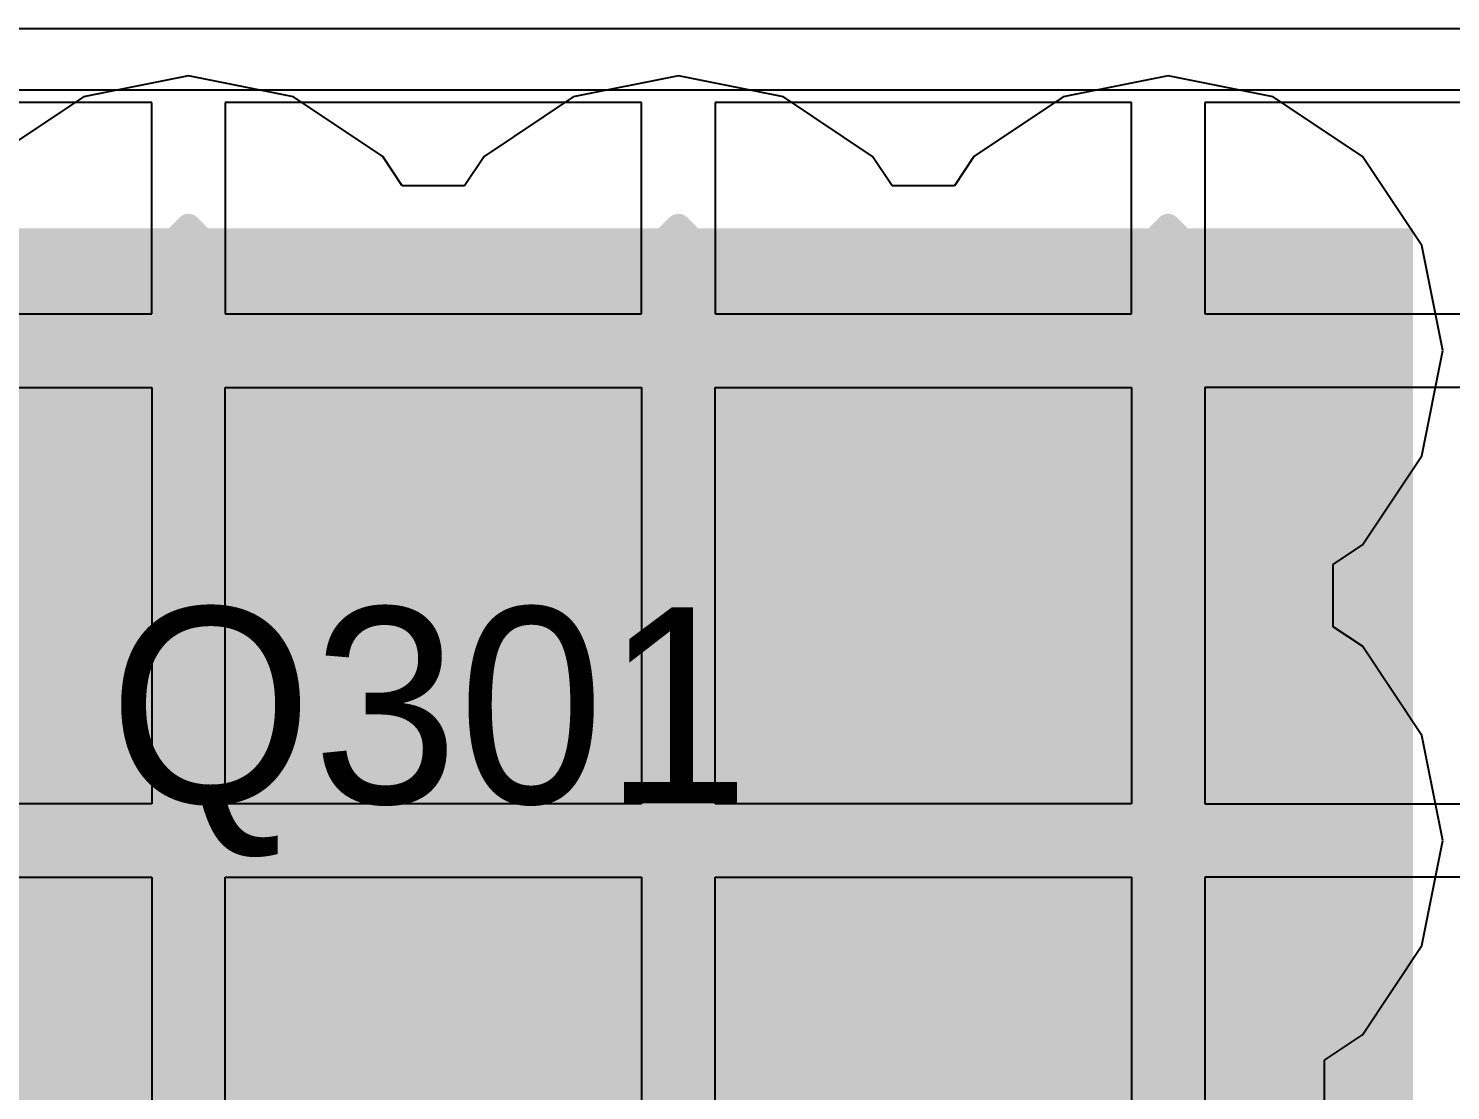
# Model space of a CAD drawing. Header units: millimetres. Extents: x 5 to 399, y 5 to 287.
# Drawn here: x 209.97 to 212.874, y 160.932 to 163.1 of the extents above; entities that cross this region are included whole.
import ezdxf

# ---------------------------------------------------------------- set-up
doc = ezdxf.new("R2010")
doc.units = ezdxf.units.MM
for name, color, linetype in [('DrillDrawing', 1, 'Continuous'), ('MidLayer1', 16, 'Continuous'), ('MidLayer2', 76, 'Continuous'), ('TopLayer', 1, 'Continuous'), ('TopOverlay', 2, 'Continuous'), ('TopPaste', 8, 'Continuous'), ('TopSolder', 216, 'Continuous')]:
    doc.layers.add(name, color=color, linetype=linetype)

# ---------------------------------------------------------------- blocks, each defined once
blk = doc.blocks.new('PQFN_8_MULTI_291')
at = {"layer": 'TopLayer'}
blk.add_line((-2.2605, -2.032), (2.2605, -2.032), dxfattribs=at)
blk.add_solid([(-2, -1.75), (2, -1.75), (-2, 1.75), (2, 1.75)], dxfattribs=at)
at = {"layer": 'TopPaste'}
for p, q in [((-1.575, -0.425), (-1.575, 0.425)), ((-1.425, -0.425), (-1.425, 0.425)), ((-0.575, 0.425), (-0.575, -0.425)), ((-0.425, -0.425), (-0.425, 0.425)), ((0.425, 0.425), (0.425, -0.425)), ((0.575, -0.425), (0.575, 0.425)), ((-2.2352, -0.425), (-1.575, -0.425)), ((-0.575, -0.425), (-1.425, -0.425)), ((0.425, -0.425), (-0.425, -0.425)), ((1.425, -0.425), (0.575, -0.425)), ((-1.575, -0.575), (-2.2352, -0.575)), ((-1.575, -1.425), (-1.575, -0.575)), ((-1.425, -0.575), (-0.575, -0.575)), ((-1.425, -1.425), (-1.425, -0.575)), ((-0.575, -0.575), (-0.575, -1.425)), ((-0.425, -0.575), (0.425, -0.575)), ((-0.425, -1.425), (-0.425, -0.575)), ((0.425, -0.575), (0.425, -1.425)), ((0.575, -0.575), (1.425, -0.575)), ((0.575, -1.425), (0.575, -0.575)), ((-2.2352, -1.425), (-1.575, -1.425)), ((-0.575, -1.425), (-1.425, -1.425)), ((0.425, -1.425), (-0.425, -1.425)), ((1.425, -1.425), (0.575, -1.425)), ((-1.575, -1.575), (-2.2352, -1.575)), ((-1.575, -2.0066), (-1.575, -1.575)), ((-0.575, -1.575), (-1.425, -1.575)), ((-1.425, -1.575), (-1.425, -2.0066)), ((-0.575, -2.0066), (-0.575, -1.575)), ((0.425, -1.575), (-0.425, -1.575)), ((-0.425, -1.575), (-0.425, -2.0066)), ((0.425, -2.0066), (0.425, -1.575)), ((1.425, -1.575), (0.575, -1.575)), ((0.575, -1.575), (0.575, -2.0066)), ((-2.2352, -2.0066), (-1.575, -2.0066)), ((-1.425, -2.0066), (-0.575, -2.0066)), ((-0.425, -2.0066), (0.425, -2.0066)), ((0.575, -2.0066), (1.425, -2.0066))]:
    blk.add_line(p, q, dxfattribs=at)
at = {"layer": 'TopSolder'}
blk.add_solid([(-2, -1.75), (2, -1.75), (-2, 1.75), (2, 1.75)], dxfattribs=at)

msp = doc.modelspace()

# ---------------------------------------------------------------- linework, layer by layer
at = {"layer": 'DrillDrawing', "const_width": 0.0508}
for points in [[(210.17, 162.5696), (210.297, 162.6966)], [(210.297, 162.6966), (210.424, 162.5696)], [(211.17, 162.5696), (211.297, 162.6966)], [(211.297, 162.6966), (211.424, 162.5696)], [(212.17, 162.5696), (212.297, 162.6966)], [(212.297, 162.6966), (212.424, 162.5696)], [(210.043, 162.5696), (210.17, 162.4426)], [(210.043, 162.5696), (210.17, 162.5696)], [(210.2208, 162.5188), (210.297, 162.595)], [(210.297, 162.595), (210.3732, 162.5188)], [(210.424, 162.5696), (210.551, 162.5696)], [(210.424, 162.4426), (210.551, 162.5696)], [(211.043, 162.5696), (211.17, 162.4426)], [(211.043, 162.5696), (211.17, 162.5696)], [(211.2208, 162.5188), (211.297, 162.595)], [(211.297, 162.595), (211.3732, 162.5188)], [(211.424, 162.5696), (211.551, 162.5696)], [(211.424, 162.4426), (211.551, 162.5696)], [(212.043, 162.5696), (212.17, 162.4426)], [(212.043, 162.5696), (212.17, 162.5696)], [(212.2208, 162.5188), (212.297, 162.595)], [(212.297, 162.595), (212.3732, 162.5188)], [(212.424, 162.5696), (212.551, 162.5696)], [(212.424, 162.4426), (212.551, 162.5696)], [(210.1446, 162.5188), (210.2208, 162.4426)], [(210.1446, 162.5188), (210.2208, 162.5188)], [(210.3732, 162.5188), (210.4494, 162.5188)], [(210.3732, 162.4426), (210.4494, 162.5188)], [(211.1446, 162.5188), (211.2208, 162.4426)], [(211.1446, 162.5188), (211.2208, 162.5188)], [(211.3732, 162.5188), (211.4494, 162.5188)], [(211.3732, 162.4426), (211.4494, 162.5188)], [(212.1446, 162.5188), (212.2208, 162.4426)], [(212.1446, 162.5188), (212.2208, 162.5188)], [(212.3732, 162.5188), (212.4494, 162.5188)], [(212.3732, 162.4426), (212.4494, 162.5188)], [(210.043, 162.3156), (210.17, 162.4426)], [(210.1446, 162.3664), (210.2208, 162.4426)], [(210.3732, 162.4426), (210.4494, 162.3664)], [(210.424, 162.4426), (210.551, 162.3156)], [(211.043, 162.3156), (211.17, 162.4426)], [(211.1446, 162.3664), (211.2208, 162.4426)], [(211.3732, 162.4426), (211.4494, 162.3664)], [(211.424, 162.4426), (211.551, 162.3156)], [(212.043, 162.3156), (212.17, 162.4426)], [(212.1446, 162.3664), (212.2208, 162.4426)], [(212.3732, 162.4426), (212.4494, 162.3664)], [(212.424, 162.4426), (212.551, 162.3156)], [(210.1446, 162.3664), (210.2208, 162.3664)], [(210.2208, 162.3664), (210.297, 162.2902)], [(210.297, 162.2902), (210.3732, 162.3664)], [(210.3732, 162.3664), (210.4494, 162.3664)], [(211.1446, 162.3664), (211.2208, 162.3664)], [(211.2208, 162.3664), (211.297, 162.2902)], [(211.297, 162.2902), (211.3732, 162.3664)], [(211.3732, 162.3664), (211.4494, 162.3664)], [(212.1446, 162.3664), (212.2208, 162.3664)], [(212.2208, 162.3664), (212.297, 162.2902)], [(212.297, 162.2902), (212.3732, 162.3664)], [(212.3732, 162.3664), (212.4494, 162.3664)], [(210.043, 162.3156), (210.17, 162.3156)], [(210.17, 162.3156), (210.297, 162.1886)], [(210.297, 162.1886), (210.424, 162.3156)], [(210.424, 162.3156), (210.551, 162.3156)], [(211.043, 162.3156), (211.17, 162.3156)], [(211.17, 162.3156), (211.297, 162.1886)], [(211.297, 162.1886), (211.424, 162.3156)], [(211.424, 162.3156), (211.551, 162.3156)], [(212.043, 162.3156), (212.17, 162.3156)], [(212.17, 162.3156), (212.297, 162.1886)], [(212.297, 162.1886), (212.424, 162.3156)], [(212.424, 162.3156), (212.551, 162.3156)], [(210.17, 161.5696), (210.297, 161.6966)], [(210.297, 161.6966), (210.424, 161.5696)], [(211.17, 161.5696), (211.297, 161.6966)], [(211.297, 161.6966), (211.424, 161.5696)], [(212.17, 161.5696), (212.297, 161.6966)], [(212.297, 161.6966), (212.424, 161.5696)], [(210.2208, 161.5188), (210.297, 161.595)], [(210.297, 161.595), (210.3732, 161.5188)], [(211.2208, 161.5188), (211.297, 161.595)], [(211.297, 161.595), (211.3732, 161.5188)], [(212.2208, 161.5188), (212.297, 161.595)], [(212.297, 161.595), (212.3732, 161.5188)], [(210.043, 161.5696), (210.17, 161.4426)], [(210.043, 161.5696), (210.17, 161.5696)], [(210.424, 161.5696), (210.551, 161.5696)], [(210.424, 161.4426), (210.551, 161.5696)], [(211.043, 161.5696), (211.17, 161.4426)], [(211.043, 161.5696), (211.17, 161.5696)], [(211.424, 161.5696), (211.551, 161.5696)], [(211.424, 161.4426), (211.551, 161.5696)], [(212.043, 161.5696), (212.17, 161.4426)], [(212.043, 161.5696), (212.17, 161.5696)], [(212.424, 161.5696), (212.551, 161.5696)], [(212.424, 161.4426), (212.551, 161.5696)], [(210.1446, 161.5188), (210.2208, 161.4426)], [(210.1446, 161.5188), (210.2208, 161.5188)], [(210.3732, 161.5188), (210.4494, 161.5188)], [(210.3732, 161.4426), (210.4494, 161.5188)], [(211.1446, 161.5188), (211.2208, 161.4426)], [(211.1446, 161.5188), (211.2208, 161.5188)], [(211.3732, 161.5188), (211.4494, 161.5188)], [(211.3732, 161.4426), (211.4494, 161.5188)], [(212.1446, 161.5188), (212.2208, 161.4426)], [(212.1446, 161.5188), (212.2208, 161.5188)], [(212.3732, 161.5188), (212.4494, 161.5188)], [(212.3732, 161.4426), (212.4494, 161.5188)], [(210.043, 161.3156), (210.17, 161.4426)], [(210.1446, 161.3664), (210.2208, 161.4426)], [(210.3732, 161.4426), (210.4494, 161.3664)], [(210.424, 161.4426), (210.551, 161.3156)], [(211.043, 161.3156), (211.17, 161.4426)], [(211.1446, 161.3664), (211.2208, 161.4426)], [(211.3732, 161.4426), (211.4494, 161.3664)], [(211.424, 161.4426), (211.551, 161.3156)], [(212.043, 161.3156), (212.17, 161.4426)], [(212.1446, 161.3664), (212.2208, 161.4426)], [(212.3732, 161.4426), (212.4494, 161.3664)], [(212.424, 161.4426), (212.551, 161.3156)], [(210.1446, 161.3664), (210.2208, 161.3664)], [(210.2208, 161.3664), (210.297, 161.2902)], [(210.297, 161.2902), (210.3732, 161.3664)], [(210.3732, 161.3664), (210.4494, 161.3664)], [(211.1446, 161.3664), (211.2208, 161.3664)], [(211.2208, 161.3664), (211.297, 161.2902)], [(211.297, 161.2902), (211.3732, 161.3664)], [(211.3732, 161.3664), (211.4494, 161.3664)], [(212.1446, 161.3664), (212.2208, 161.3664)], [(212.2208, 161.3664), (212.297, 161.2902)], [(212.297, 161.2902), (212.3732, 161.3664)], [(212.3732, 161.3664), (212.4494, 161.3664)], [(210.043, 161.3156), (210.17, 161.3156)], [(210.17, 161.3156), (210.297, 161.1886)], [(210.297, 161.1886), (210.424, 161.3156)], [(210.424, 161.3156), (210.551, 161.3156)], [(211.043, 161.3156), (211.17, 161.3156)], [(211.17, 161.3156), (211.297, 161.1886)], [(211.297, 161.1886), (211.424, 161.3156)], [(211.424, 161.3156), (211.551, 161.3156)], [(212.043, 161.3156), (212.17, 161.3156)], [(212.17, 161.3156), (212.297, 161.1886)], [(212.297, 161.1886), (212.424, 161.3156)], [(212.424, 161.3156), (212.551, 161.3156)]]:
    msp.add_lwpolyline(points, dxfattribs=at)
at = {"layer": 'DrillDrawing', "const_width": 0.0254}
for points in [[(210.2843, 162.6966, 1), (210.3097, 162.6966, 1)], [(210.2843, 162.6966, 1), (210.3097, 162.6966, 1)], [(211.2843, 162.6966, 1), (211.3097, 162.6966, 1)], [(211.2843, 162.6966, 1), (211.3097, 162.6966, 1)], [(212.2843, 162.6966, 1), (212.3097, 162.6966, 1)], [(212.2843, 162.6966, 1), (212.3097, 162.6966, 1)], [(210.0303, 162.5696, 1), (210.0557, 162.5696, 1)], [(210.0303, 162.5696, 1), (210.0557, 162.5696, 1)], [(210.1573, 162.5696, 1), (210.1827, 162.5696, 1)], [(210.1573, 162.5696, 1), (210.1827, 162.5696, 1)], [(210.2843, 162.595, 1), (210.3097, 162.595, 1)], [(210.2843, 162.595, 1), (210.3097, 162.595, 1)], [(210.4113, 162.5696, 1), (210.4367, 162.5696, 1)], [(210.4113, 162.5696, 1), (210.4367, 162.5696, 1)], [(210.5383, 162.5696, 1), (210.5637, 162.5696, 1)], [(210.5383, 162.5696, 1), (210.5637, 162.5696, 1)], [(211.0303, 162.5696, 1), (211.0557, 162.5696, 1)], [(211.0303, 162.5696, 1), (211.0557, 162.5696, 1)], [(211.1573, 162.5696, 1), (211.1827, 162.5696, 1)], [(211.1573, 162.5696, 1), (211.1827, 162.5696, 1)], [(211.2843, 162.595, 1), (211.3097, 162.595, 1)], [(211.2843, 162.595, 1), (211.3097, 162.595, 1)], [(211.4113, 162.5696, 1), (211.4367, 162.5696, 1)], [(211.4113, 162.5696, 1), (211.4367, 162.5696, 1)], [(211.5383, 162.5696, 1), (211.5637, 162.5696, 1)], [(211.5383, 162.5696, 1), (211.5637, 162.5696, 1)], [(212.0303, 162.5696, 1), (212.0557, 162.5696, 1)], [(212.0303, 162.5696, 1), (212.0557, 162.5696, 1)], [(212.1573, 162.5696, 1), (212.1827, 162.5696, 1)], [(212.1573, 162.5696, 1), (212.1827, 162.5696, 1)], [(212.2843, 162.595, 1), (212.3097, 162.595, 1)], [(212.2843, 162.595, 1), (212.3097, 162.595, 1)], [(212.4113, 162.5696, 1), (212.4367, 162.5696, 1)], [(212.4113, 162.5696, 1), (212.4367, 162.5696, 1)], [(212.5383, 162.5696, 1), (212.5637, 162.5696, 1)], [(212.5383, 162.5696, 1), (212.5637, 162.5696, 1)], [(210.1319, 162.5188, 1), (210.1573, 162.5188, 1)], [(210.1319, 162.5188, 1), (210.1573, 162.5188, 1)], [(210.2081, 162.5188, 1), (210.2335, 162.5188, 1)], [(210.2081, 162.5188, 1), (210.2335, 162.5188, 1)], [(210.3605, 162.5188, 1), (210.3859, 162.5188, 1)], [(210.3605, 162.5188, 1), (210.3859, 162.5188, 1)], [(210.4367, 162.5188, 1), (210.4621, 162.5188, 1)], [(210.4367, 162.5188, 1), (210.4621, 162.5188, 1)], [(211.1319, 162.5188, 1), (211.1573, 162.5188, 1)], [(211.1319, 162.5188, 1), (211.1573, 162.5188, 1)], [(211.2081, 162.5188, 1), (211.2335, 162.5188, 1)], [(211.2081, 162.5188, 1), (211.2335, 162.5188, 1)], [(211.3605, 162.5188, 1), (211.3859, 162.5188, 1)], [(211.3605, 162.5188, 1), (211.3859, 162.5188, 1)], [(211.4367, 162.5188, 1), (211.4621, 162.5188, 1)], [(211.4367, 162.5188, 1), (211.4621, 162.5188, 1)], [(212.1319, 162.5188, 1), (212.1573, 162.5188, 1)], [(212.1319, 162.5188, 1), (212.1573, 162.5188, 1)], [(212.2081, 162.5188, 1), (212.2335, 162.5188, 1)], [(212.2081, 162.5188, 1), (212.2335, 162.5188, 1)], [(212.3605, 162.5188, 1), (212.3859, 162.5188, 1)], [(212.3605, 162.5188, 1), (212.3859, 162.5188, 1)], [(212.4367, 162.5188, 1), (212.4621, 162.5188, 1)], [(212.4367, 162.5188, 1), (212.4621, 162.5188, 1)], [(210.1573, 162.4426, 1), (210.1827, 162.4426, 1)], [(210.1573, 162.4426, 1), (210.1827, 162.4426, 1)], [(210.2081, 162.4426, 1), (210.2335, 162.4426, 1)], [(210.2081, 162.4426, 1), (210.2335, 162.4426, 1)], [(210.3605, 162.4426, 1), (210.3859, 162.4426, 1)], [(210.3605, 162.4426, 1), (210.3859, 162.4426, 1)], [(210.4113, 162.4426, 1), (210.4367, 162.4426, 1)], [(210.4113, 162.4426, 1), (210.4367, 162.4426, 1)], [(211.1573, 162.4426, 1), (211.1827, 162.4426, 1)], [(211.1573, 162.4426, 1), (211.1827, 162.4426, 1)], [(211.2081, 162.4426, 1), (211.2335, 162.4426, 1)], [(211.2081, 162.4426, 1), (211.2335, 162.4426, 1)], [(211.3605, 162.4426, 1), (211.3859, 162.4426, 1)], [(211.3605, 162.4426, 1), (211.3859, 162.4426, 1)], [(211.4113, 162.4426, 1), (211.4367, 162.4426, 1)], [(211.4113, 162.4426, 1), (211.4367, 162.4426, 1)], [(212.1573, 162.4426, 1), (212.1827, 162.4426, 1)], [(212.1573, 162.4426, 1), (212.1827, 162.4426, 1)], [(212.2081, 162.4426, 1), (212.2335, 162.4426, 1)], [(212.2081, 162.4426, 1), (212.2335, 162.4426, 1)], [(212.3605, 162.4426, 1), (212.3859, 162.4426, 1)], [(212.3605, 162.4426, 1), (212.3859, 162.4426, 1)], [(212.4113, 162.4426, 1), (212.4367, 162.4426, 1)], [(212.4113, 162.4426, 1), (212.4367, 162.4426, 1)], [(210.1319, 162.3664, 1), (210.1573, 162.3664, 1)], [(210.1319, 162.3664, 1), (210.1573, 162.3664, 1)], [(210.2081, 162.3664, 1), (210.2335, 162.3664, 1)], [(210.2081, 162.3664, 1), (210.2335, 162.3664, 1)], [(210.3605, 162.3664, 1), (210.3859, 162.3664, 1)], [(210.3605, 162.3664, 1), (210.3859, 162.3664, 1)], [(210.4367, 162.3664, 1), (210.4621, 162.3664, 1)], [(210.4367, 162.3664, 1), (210.4621, 162.3664, 1)], [(211.1319, 162.3664, 1), (211.1573, 162.3664, 1)], [(211.1319, 162.3664, 1), (211.1573, 162.3664, 1)], [(211.2081, 162.3664, 1), (211.2335, 162.3664, 1)], [(211.2081, 162.3664, 1), (211.2335, 162.3664, 1)], [(211.3605, 162.3664, 1), (211.3859, 162.3664, 1)], [(211.3605, 162.3664, 1), (211.3859, 162.3664, 1)], [(211.4367, 162.3664, 1), (211.4621, 162.3664, 1)], [(211.4367, 162.3664, 1), (211.4621, 162.3664, 1)], [(212.1319, 162.3664, 1), (212.1573, 162.3664, 1)], [(212.1319, 162.3664, 1), (212.1573, 162.3664, 1)], [(212.2081, 162.3664, 1), (212.2335, 162.3664, 1)], [(212.2081, 162.3664, 1), (212.2335, 162.3664, 1)], [(212.3605, 162.3664, 1), (212.3859, 162.3664, 1)], [(212.3605, 162.3664, 1), (212.3859, 162.3664, 1)], [(212.4367, 162.3664, 1), (212.4621, 162.3664, 1)], [(212.4367, 162.3664, 1), (212.4621, 162.3664, 1)], [(210.0303, 162.3156, 1), (210.0557, 162.3156, 1)], [(210.0303, 162.3156, 1), (210.0557, 162.3156, 1)], [(210.1573, 162.3156, 1), (210.1827, 162.3156, 1)], [(210.1573, 162.3156, 1), (210.1827, 162.3156, 1)], [(210.4113, 162.3156, 1), (210.4367, 162.3156, 1)], [(210.4113, 162.3156, 1), (210.4367, 162.3156, 1)], [(210.5383, 162.3156, 1), (210.5637, 162.3156, 1)], [(210.5383, 162.3156, 1), (210.5637, 162.3156, 1)], [(211.0303, 162.3156, 1), (211.0557, 162.3156, 1)], [(211.0303, 162.3156, 1), (211.0557, 162.3156, 1)], [(211.1573, 162.3156, 1), (211.1827, 162.3156, 1)], [(211.1573, 162.3156, 1), (211.1827, 162.3156, 1)], [(211.4113, 162.3156, 1), (211.4367, 162.3156, 1)], [(211.4113, 162.3156, 1), (211.4367, 162.3156, 1)], [(211.5383, 162.3156, 1), (211.5637, 162.3156, 1)], [(211.5383, 162.3156, 1), (211.5637, 162.3156, 1)], [(212.0303, 162.3156, 1), (212.0557, 162.3156, 1)], [(212.0303, 162.3156, 1), (212.0557, 162.3156, 1)], [(212.1573, 162.3156, 1), (212.1827, 162.3156, 1)], [(212.1573, 162.3156, 1), (212.1827, 162.3156, 1)], [(212.4113, 162.3156, 1), (212.4367, 162.3156, 1)], [(212.4113, 162.3156, 1), (212.4367, 162.3156, 1)], [(212.5383, 162.3156, 1), (212.5637, 162.3156, 1)], [(212.5383, 162.3156, 1), (212.5637, 162.3156, 1)], [(210.2843, 162.2902, 1), (210.3097, 162.2902, 1)], [(210.2843, 162.2902, 1), (210.3097, 162.2902, 1)], [(211.2843, 162.2902, 1), (211.3097, 162.2902, 1)], [(211.2843, 162.2902, 1), (211.3097, 162.2902, 1)], [(212.2843, 162.2902, 1), (212.3097, 162.2902, 1)], [(212.2843, 162.2902, 1), (212.3097, 162.2902, 1)], [(210.2843, 162.1886, 1), (210.3097, 162.1886, 1)], [(210.2843, 162.1886, 1), (210.3097, 162.1886, 1)], [(211.2843, 162.1886, 1), (211.3097, 162.1886, 1)], [(211.2843, 162.1886, 1), (211.3097, 162.1886, 1)], [(212.2843, 162.1886, 1), (212.3097, 162.1886, 1)], [(212.2843, 162.1886, 1), (212.3097, 162.1886, 1)], [(210.2843, 161.6966, 1), (210.3097, 161.6966, 1)], [(210.2843, 161.6966, 1), (210.3097, 161.6966, 1)], [(211.2843, 161.6966, 1), (211.3097, 161.6966, 1)], [(211.2843, 161.6966, 1), (211.3097, 161.6966, 1)], [(212.2843, 161.6966, 1), (212.3097, 161.6966, 1)], [(212.2843, 161.6966, 1), (212.3097, 161.6966, 1)], [(210.2843, 161.595, 1), (210.3097, 161.595, 1)], [(210.2843, 161.595, 1), (210.3097, 161.595, 1)], [(211.2843, 161.595, 1), (211.3097, 161.595, 1)], [(211.2843, 161.595, 1), (211.3097, 161.595, 1)], [(212.2843, 161.595, 1), (212.3097, 161.595, 1)], [(212.2843, 161.595, 1), (212.3097, 161.595, 1)], [(210.0303, 161.5696, 1), (210.0557, 161.5696, 1)], [(210.0303, 161.5696, 1), (210.0557, 161.5696, 1)], [(210.1573, 161.5696, 1), (210.1827, 161.5696, 1)], [(210.1573, 161.5696, 1), (210.1827, 161.5696, 1)], [(210.4113, 161.5696, 1), (210.4367, 161.5696, 1)], [(210.4113, 161.5696, 1), (210.4367, 161.5696, 1)], [(210.5383, 161.5696, 1), (210.5637, 161.5696, 1)], [(210.5383, 161.5696, 1), (210.5637, 161.5696, 1)], [(211.0303, 161.5696, 1), (211.0557, 161.5696, 1)], [(211.0303, 161.5696, 1), (211.0557, 161.5696, 1)], [(211.1573, 161.5696, 1), (211.1827, 161.5696, 1)], [(211.1573, 161.5696, 1), (211.1827, 161.5696, 1)], [(211.4113, 161.5696, 1), (211.4367, 161.5696, 1)], [(211.4113, 161.5696, 1), (211.4367, 161.5696, 1)], [(211.5383, 161.5696, 1), (211.5637, 161.5696, 1)], [(211.5383, 161.5696, 1), (211.5637, 161.5696, 1)], [(212.0303, 161.5696, 1), (212.0557, 161.5696, 1)], [(212.0303, 161.5696, 1), (212.0557, 161.5696, 1)], [(212.1573, 161.5696, 1), (212.1827, 161.5696, 1)], [(212.1573, 161.5696, 1), (212.1827, 161.5696, 1)], [(212.4113, 161.5696, 1), (212.4367, 161.5696, 1)], [(212.4113, 161.5696, 1), (212.4367, 161.5696, 1)], [(212.5383, 161.5696, 1), (212.5637, 161.5696, 1)], [(212.5383, 161.5696, 1), (212.5637, 161.5696, 1)], [(210.1319, 161.5188, 1), (210.1573, 161.5188, 1)], [(210.1319, 161.5188, 1), (210.1573, 161.5188, 1)], [(210.2081, 161.5188, 1), (210.2335, 161.5188, 1)], [(210.2081, 161.5188, 1), (210.2335, 161.5188, 1)], [(210.3605, 161.5188, 1), (210.3859, 161.5188, 1)], [(210.3605, 161.5188, 1), (210.3859, 161.5188, 1)], [(210.4367, 161.5188, 1), (210.4621, 161.5188, 1)], [(210.4367, 161.5188, 1), (210.4621, 161.5188, 1)], [(211.1319, 161.5188, 1), (211.1573, 161.5188, 1)], [(211.1319, 161.5188, 1), (211.1573, 161.5188, 1)], [(211.2081, 161.5188, 1), (211.2335, 161.5188, 1)], [(211.2081, 161.5188, 1), (211.2335, 161.5188, 1)], [(211.3605, 161.5188, 1), (211.3859, 161.5188, 1)], [(211.3605, 161.5188, 1), (211.3859, 161.5188, 1)], [(211.4367, 161.5188, 1), (211.4621, 161.5188, 1)], [(211.4367, 161.5188, 1), (211.4621, 161.5188, 1)], [(212.1319, 161.5188, 1), (212.1573, 161.5188, 1)], [(212.1319, 161.5188, 1), (212.1573, 161.5188, 1)], [(212.2081, 161.5188, 1), (212.2335, 161.5188, 1)], [(212.2081, 161.5188, 1), (212.2335, 161.5188, 1)], [(212.3605, 161.5188, 1), (212.3859, 161.5188, 1)], [(212.3605, 161.5188, 1), (212.3859, 161.5188, 1)], [(212.4367, 161.5188, 1), (212.4621, 161.5188, 1)], [(212.4367, 161.5188, 1), (212.4621, 161.5188, 1)], [(210.1573, 161.4426, 1), (210.1827, 161.4426, 1)], [(210.1573, 161.4426, 1), (210.1827, 161.4426, 1)], [(210.2081, 161.4426, 1), (210.2335, 161.4426, 1)], [(210.2081, 161.4426, 1), (210.2335, 161.4426, 1)], [(210.3605, 161.4426, 1), (210.3859, 161.4426, 1)], [(210.3605, 161.4426, 1), (210.3859, 161.4426, 1)], [(210.4113, 161.4426, 1), (210.4367, 161.4426, 1)], [(210.4113, 161.4426, 1), (210.4367, 161.4426, 1)], [(211.1573, 161.4426, 1), (211.1827, 161.4426, 1)], [(211.1573, 161.4426, 1), (211.1827, 161.4426, 1)], [(211.2081, 161.4426, 1), (211.2335, 161.4426, 1)], [(211.2081, 161.4426, 1), (211.2335, 161.4426, 1)], [(211.3605, 161.4426, 1), (211.3859, 161.4426, 1)], [(211.3605, 161.4426, 1), (211.3859, 161.4426, 1)], [(211.4113, 161.4426, 1), (211.4367, 161.4426, 1)], [(211.4113, 161.4426, 1), (211.4367, 161.4426, 1)], [(212.1573, 161.4426, 1), (212.1827, 161.4426, 1)], [(212.1573, 161.4426, 1), (212.1827, 161.4426, 1)], [(212.2081, 161.4426, 1), (212.2335, 161.4426, 1)], [(212.2081, 161.4426, 1), (212.2335, 161.4426, 1)], [(212.3605, 161.4426, 1), (212.3859, 161.4426, 1)], [(212.3605, 161.4426, 1), (212.3859, 161.4426, 1)], [(212.4113, 161.4426, 1), (212.4367, 161.4426, 1)], [(212.4113, 161.4426, 1), (212.4367, 161.4426, 1)], [(210.1319, 161.3664, 1), (210.1573, 161.3664, 1)], [(210.1319, 161.3664, 1), (210.1573, 161.3664, 1)], [(210.2081, 161.3664, 1), (210.2335, 161.3664, 1)], [(210.2081, 161.3664, 1), (210.2335, 161.3664, 1)], [(210.3605, 161.3664, 1), (210.3859, 161.3664, 1)], [(210.3605, 161.3664, 1), (210.3859, 161.3664, 1)], [(210.4367, 161.3664, 1), (210.4621, 161.3664, 1)], [(210.4367, 161.3664, 1), (210.4621, 161.3664, 1)], [(211.1319, 161.3664, 1), (211.1573, 161.3664, 1)], [(211.1319, 161.3664, 1), (211.1573, 161.3664, 1)], [(211.2081, 161.3664, 1), (211.2335, 161.3664, 1)], [(211.2081, 161.3664, 1), (211.2335, 161.3664, 1)], [(211.3605, 161.3664, 1), (211.3859, 161.3664, 1)], [(211.3605, 161.3664, 1), (211.3859, 161.3664, 1)], [(211.4367, 161.3664, 1), (211.4621, 161.3664, 1)], [(211.4367, 161.3664, 1), (211.4621, 161.3664, 1)], [(212.1319, 161.3664, 1), (212.1573, 161.3664, 1)], [(212.1319, 161.3664, 1), (212.1573, 161.3664, 1)], [(212.2081, 161.3664, 1), (212.2335, 161.3664, 1)], [(212.2081, 161.3664, 1), (212.2335, 161.3664, 1)], [(212.3605, 161.3664, 1), (212.3859, 161.3664, 1)], [(212.3605, 161.3664, 1), (212.3859, 161.3664, 1)], [(212.4367, 161.3664, 1), (212.4621, 161.3664, 1)], [(212.4367, 161.3664, 1), (212.4621, 161.3664, 1)], [(210.0303, 161.3156, 1), (210.0557, 161.3156, 1)], [(210.0303, 161.3156, 1), (210.0557, 161.3156, 1)], [(210.1573, 161.3156, 1), (210.1827, 161.3156, 1)], [(210.1573, 161.3156, 1), (210.1827, 161.3156, 1)], [(210.2843, 161.2902, 1), (210.3097, 161.2902, 1)], [(210.2843, 161.2902, 1), (210.3097, 161.2902, 1)], [(210.4113, 161.3156, 1), (210.4367, 161.3156, 1)], [(210.4113, 161.3156, 1), (210.4367, 161.3156, 1)], [(210.5383, 161.3156, 1), (210.5637, 161.3156, 1)], [(210.5383, 161.3156, 1), (210.5637, 161.3156, 1)], [(211.0303, 161.3156, 1), (211.0557, 161.3156, 1)], [(211.0303, 161.3156, 1), (211.0557, 161.3156, 1)], [(211.1573, 161.3156, 1), (211.1827, 161.3156, 1)], [(211.1573, 161.3156, 1), (211.1827, 161.3156, 1)], [(211.2843, 161.2902, 1), (211.3097, 161.2902, 1)], [(211.2843, 161.2902, 1), (211.3097, 161.2902, 1)], [(211.4113, 161.3156, 1), (211.4367, 161.3156, 1)], [(211.4113, 161.3156, 1), (211.4367, 161.3156, 1)], [(211.5383, 161.3156, 1), (211.5637, 161.3156, 1)], [(211.5383, 161.3156, 1), (211.5637, 161.3156, 1)], [(212.0303, 161.3156, 1), (212.0557, 161.3156, 1)], [(212.0303, 161.3156, 1), (212.0557, 161.3156, 1)], [(212.1573, 161.3156, 1), (212.1827, 161.3156, 1)], [(212.1573, 161.3156, 1), (212.1827, 161.3156, 1)], [(212.2843, 161.2902, 1), (212.3097, 161.2902, 1)], [(212.2843, 161.2902, 1), (212.3097, 161.2902, 1)], [(212.4113, 161.3156, 1), (212.4367, 161.3156, 1)], [(212.4113, 161.3156, 1), (212.4367, 161.3156, 1)], [(212.5383, 161.3156, 1), (212.5637, 161.3156, 1)], [(212.5383, 161.3156, 1), (212.5637, 161.3156, 1)], [(210.2843, 161.1886, 1), (210.3097, 161.1886, 1)], [(210.2843, 161.1886, 1), (210.3097, 161.1886, 1)], [(211.2843, 161.1886, 1), (211.3097, 161.1886, 1)], [(211.2843, 161.1886, 1), (211.3097, 161.1886, 1)], [(212.2843, 161.1886, 1), (212.3097, 161.1886, 1)], [(212.2843, 161.1886, 1), (212.3097, 161.1886, 1)]]:
    msp.add_lwpolyline(points, format="xyb", close=True, dxfattribs=at)
at = {"layer": 'MidLayer1'}
for p, q in [((210.297, 163.0034), (210.0824, 162.9607)), ((210.5116, 162.9607), (210.297, 163.0034)), ((211.297, 163.0034), (211.0824, 162.9607)), ((211.5116, 162.9607), (211.297, 163.0034)), ((212.297, 163.0034), (212.0824, 162.9607)), ((212.5116, 162.9607), (212.297, 163.0034)), ((210.0824, 162.9607), (209.9005, 162.8391)), ((210.6935, 162.8391), (210.5116, 162.9607)), ((211.0824, 162.9607), (210.9005, 162.8391)), ((211.6935, 162.8391), (211.5116, 162.9607)), ((212.0824, 162.9607), (211.9005, 162.8391)), ((212.6935, 162.8391), (212.5116, 162.9607)), ((210.7335, 162.7793), (210.6935, 162.8391)), ((210.9005, 162.8391), (210.8605, 162.7793)), ((211.7335, 162.7793), (211.6935, 162.8391)), ((211.9005, 162.8391), (211.8605, 162.7793)), ((212.8151, 162.6572), (212.6935, 162.8391)), ((210.8605, 162.7793), (210.7335, 162.7793)), ((211.8605, 162.7793), (211.7335, 162.7793)), ((212.8578, 162.4426), (212.8151, 162.6572)), ((212.8151, 162.228), (212.8578, 162.4426)), ((212.6935, 162.0461), (212.8151, 162.228)), ((212.6337, 162.0061), (212.6935, 162.0461)), ((212.6337, 161.8791), (212.6337, 162.0061)), ((212.6935, 161.8391), (212.6337, 161.8791)), ((212.8151, 161.6572), (212.6935, 161.8391)), ((212.8578, 161.4426), (212.8151, 161.6572)), ((212.8151, 161.228), (212.8578, 161.4426)), ((212.6935, 161.0461), (212.8151, 161.228)), ((212.616, 160.9943), (212.6935, 161.0461)), ((212.616, 160.8415), (212.616, 160.9943))]:
    msp.add_line(p, q, dxfattribs=at)
at = {"layer": 'MidLayer2'}
for p, q in [((210.297, 163.0034), (210.0824, 162.9607)), ((210.5116, 162.9607), (210.297, 163.0034)), ((211.297, 163.0034), (211.0824, 162.9607)), ((211.5116, 162.9607), (211.297, 163.0034)), ((212.297, 163.0034), (212.0824, 162.9607)), ((212.5116, 162.9607), (212.297, 163.0034)), ((210.0824, 162.9607), (209.9005, 162.8391)), ((210.6935, 162.8391), (210.5116, 162.9607)), ((211.0824, 162.9607), (210.9005, 162.8391)), ((211.6935, 162.8391), (211.5116, 162.9607)), ((212.0824, 162.9607), (211.9005, 162.8391)), ((212.6935, 162.8391), (212.5116, 162.9607)), ((210.7335, 162.7793), (210.6935, 162.8391)), ((210.9005, 162.8391), (210.8605, 162.7793)), ((211.7335, 162.7793), (211.6935, 162.8391)), ((211.9005, 162.8391), (211.8605, 162.7793)), ((212.8151, 162.6572), (212.6935, 162.8391)), ((210.8605, 162.7793), (210.7335, 162.7793)), ((211.8605, 162.7793), (211.7335, 162.7793)), ((212.8578, 162.4426), (212.8151, 162.6572)), ((212.8151, 162.228), (212.8578, 162.4426)), ((212.6935, 162.0461), (212.8151, 162.228)), ((212.6337, 162.0061), (212.6935, 162.0461)), ((212.6337, 161.8791), (212.6337, 162.0061)), ((212.6935, 161.8391), (212.6337, 161.8791)), ((212.8151, 161.6572), (212.6935, 161.8391)), ((212.8578, 161.4426), (212.8151, 161.6572)), ((212.8151, 161.228), (212.8578, 161.4426)), ((212.6935, 161.0461), (212.8151, 161.228)), ((212.616, 160.9943), (212.6935, 161.0461)), ((212.616, 160.8415), (212.616, 160.9943))]:
    msp.add_line(p, q, dxfattribs=at)
at = {"layer": 'TopLayer'}
msp.add_line((209.0491, 163.1003), (213.3704, 163.1003), dxfattribs=at)

# ---------------------------------------------------------------- block references
at = {"rotation": 180}
msp.add_blockref('PQFN_8_MULTI_291', (210.797, 160.9426), dxfattribs=at)

# ---------------------------------------------------------------- texts
at = {"layer": 'TopOverlay'}
msp.add_text('Q301', height=0.4, dxfattribs=at).set_placement((210.1342, 161.5186))

doc.saveas('drawing.dxf')
